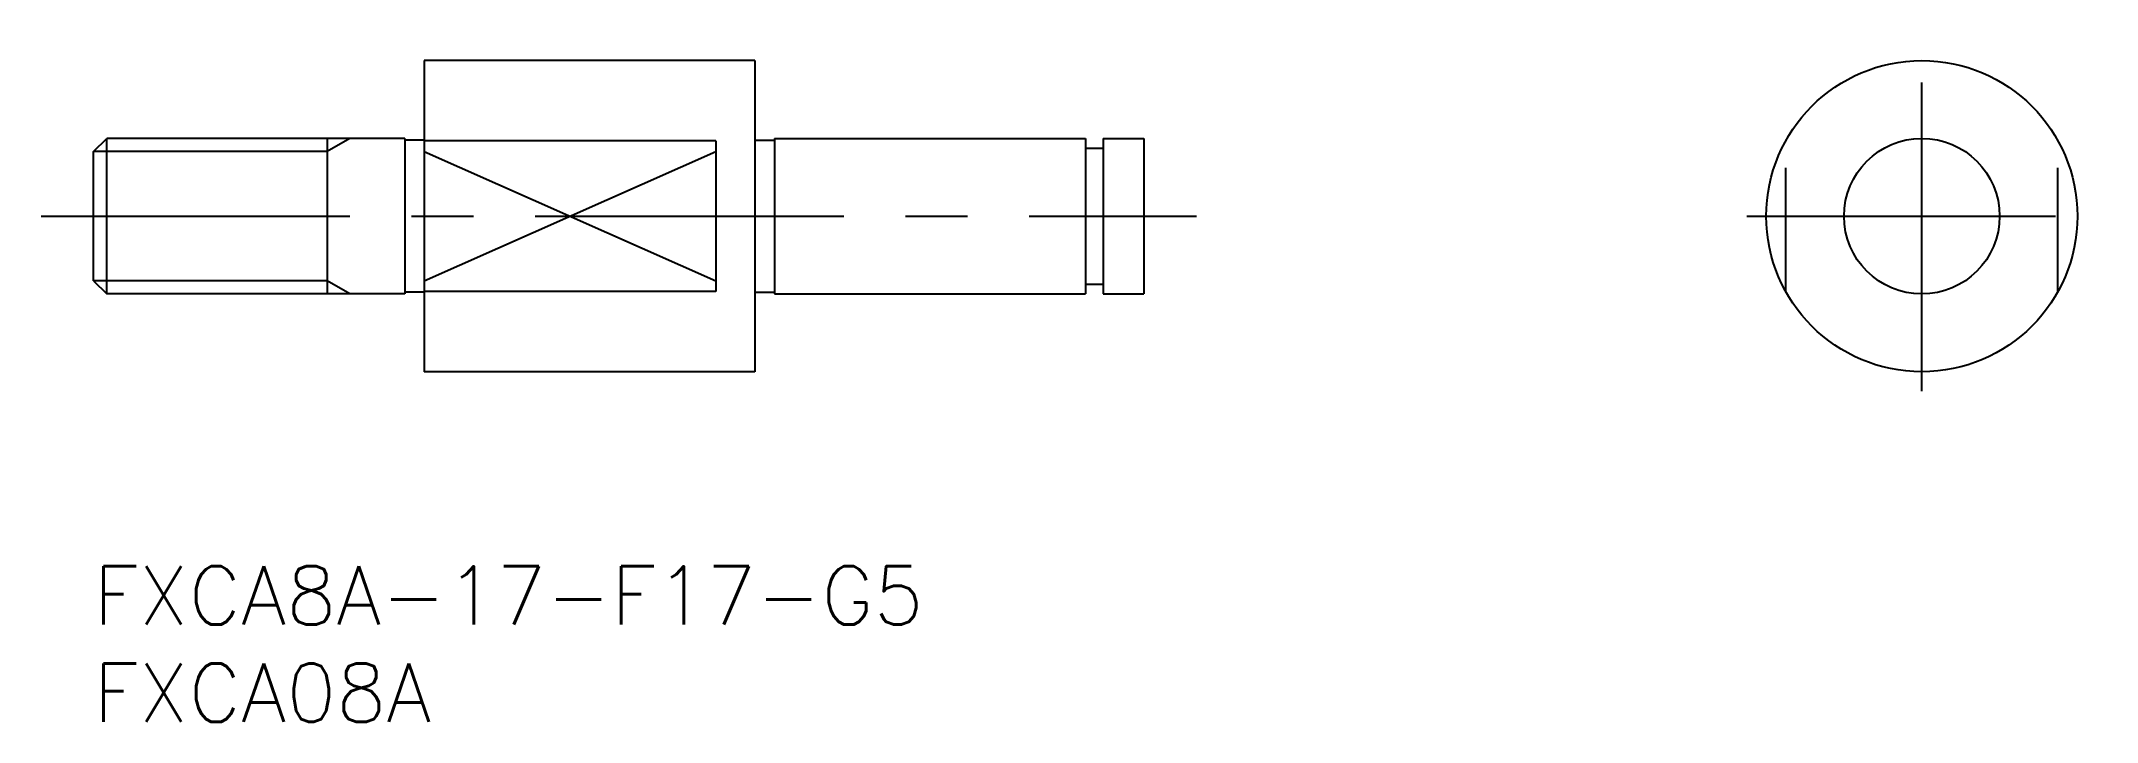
# Model space of a CAD drawing. Extents: x -3 to 103, y -8 to 27.
import ezdxf

# ---------------------------------------------------------------- set-up
doc = ezdxf.new("R2010")
doc.units = 0
doc.header["$LTSCALE"] = 0.5
doc.linetypes.add('CENTER', pattern=[50.8, 31.75, -6.35, 6.35, -6.35])
doc.linetypes.add('DASHED', pattern=[19.05, 12.7, -6.35])
for name, color, linetype in [('MSM_CENTER', 1, 'CENTER'), ('MSM_CONTINUOUS', 7, 'CONTINUOUS'), ('MSM_DASHED', 4, 'DASHED'), ('MSM_NARROW', 5, 'CONTINUOUS'), ('MSM_PART_NUMBER', 7, 'CONTINUOUS')]:
    doc.layers.add(name, color=color, linetype=linetype)
doc.styles.get("Standard").update_dxf_attribs({"font": 'txt.shx', "height": 3, "bigfont": 'bigfont.shx'})

# ---------------------------------------------------------------- blocks, each defined once
blk = doc.blocks.new('*U3')
at = {"layer": 'MSM_PART_NUMBER'}
blk.add_text('FXCA8A-17-F17-G5', height=3, dxfattribs=at).set_placement((0, -3))
blk = doc.blocks.new('*U4')
at = {"layer": 'MSM_PART_NUMBER'}
blk.add_text('FXCA08A', height=3, dxfattribs=at).set_placement((0, -8))

msp = doc.modelspace()

# ---------------------------------------------------------------- linework, layer by layer
at = {"layer": 'MSM_CENTER'}
for p, q in [((94, 9), (94, 27)), ((-2.7, 18), (56.7, 18)), ((85, 18), (103, 18))]:
    msp.add_line(p, q, dxfattribs=at)
at = {"layer": 'MSM_CONTINUOUS'}
for p, q in [((17, 26), (17, 10)), ((34, 26), (17, 26)), ((34, 26), (34, 10)), ((0, 21.32), (0.68, 22)), ((0, 14.68), (0, 21.32)), ((0.68, 14), (0.68, 22)), ((16, 22), (0.68, 22)), ((12, 22), (12, 14)), ((16, 22), (16, 14)), ((17, 21.9), (16, 21.9)), ((32, 21.87), (17, 21.87)), ((32, 21.87), (32, 14.13)), ((34, 21.9), (35, 21.9)), ((35, 22), (51, 22)), ((35, 22), (35, 14)), ((51, 22), (51, 14)), ((51, 21.5), (51.9, 21.5)), ((51.9, 22), (51.9, 14)), ((51.9, 22), (54, 22)), ((54, 22), (54, 14)), ((0, 14.68), (0.68, 14)), ((16, 14), (0.68, 14)), ((17, 14.1), (16, 14.1)), ((32, 14.13), (17, 14.13)), ((34, 14.1), (35, 14.1)), ((35, 14), (51, 14)), ((51, 14.5), (51.9, 14.5)), ((51.9, 14), (54, 14)), ((34, 10), (17, 10))]:
    msp.add_line(p, q, dxfattribs=at)
for radius in [8, 4]:
    msp.add_circle((94, 18), radius, dxfattribs=at)
at = {"layer": 'MSM_DASHED'}
for p, q in [((87, 14.13), (87, 21.87)), ((101, 14.13), (101, 21.87))]:
    msp.add_line(p, q, dxfattribs=at)
at = {"layer": 'MSM_NARROW'}
for p, q in [((12, 21.32), (0, 21.32)), ((13.17, 22), (12, 21.32)), ((17, 21.32), (32, 14.68)), ((17, 14.68), (32, 21.32)), ((12, 14.68), (0, 14.68)), ((13.17, 14), (12, 14.68))]:
    msp.add_line(p, q, dxfattribs=at)

# ---------------------------------------------------------------- block references
at = {"layer": 'MSM_CONTINUOUS'}
for name in ['*U3', '*U4']:
    msp.add_blockref(name, (0, 0), dxfattribs=at)

doc.saveas('drawing.dxf')
